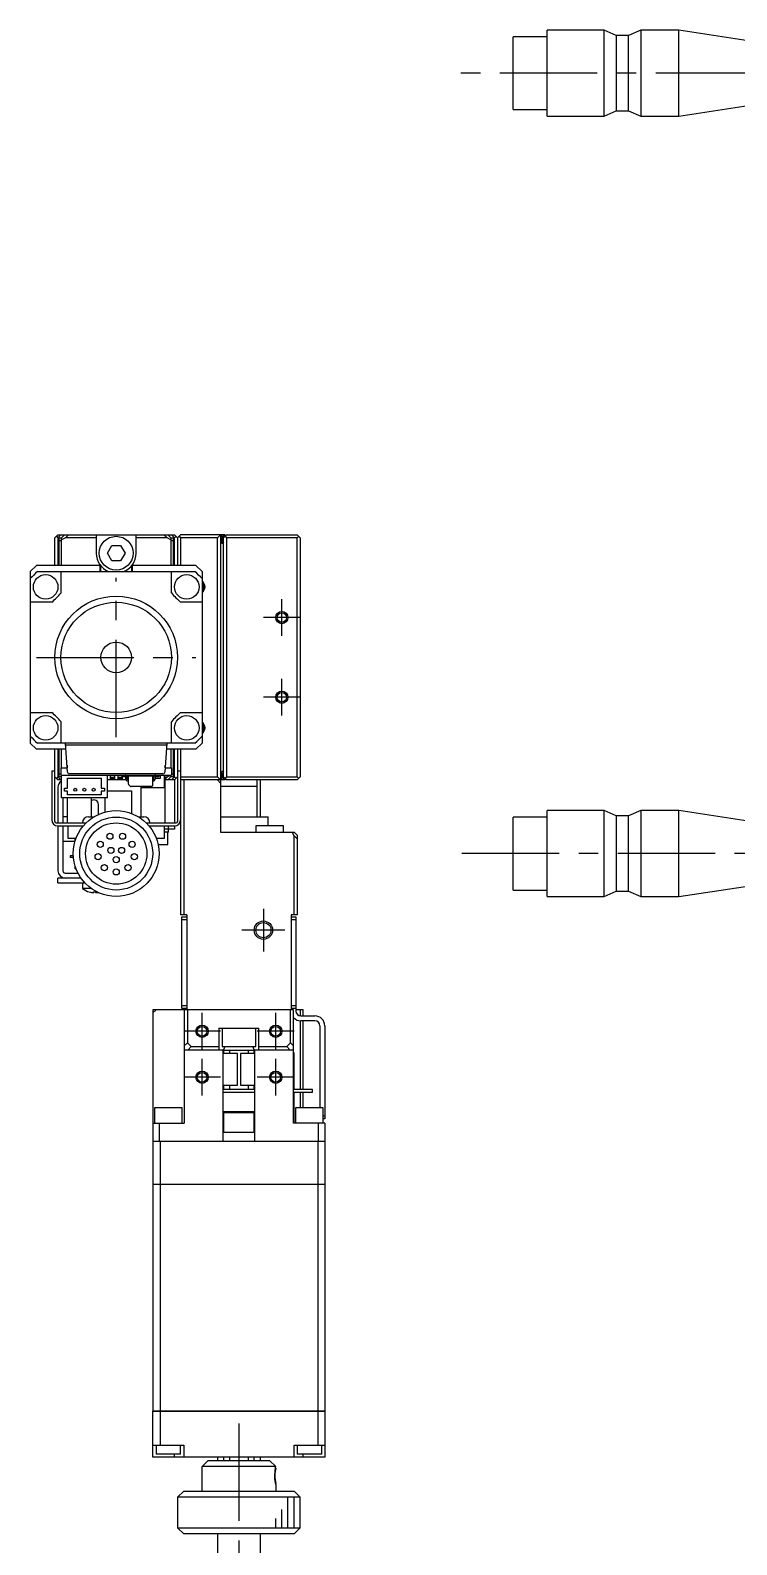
# Model space of a CAD drawing. Extents: x 0 to 674, y -8 to 376.
# Drawn here: x 0 to 115.2, y 121.7 to 368.7 of the extents above; entities that cross this region are included whole.
import ezdxf

# ---------------------------------------------------------------- set-up
doc = ezdxf.new("R2010")
doc.units = 0
doc.header["$LTSCALE"] = 0.5
doc.linetypes.add('CENTER', pattern=[50.8, 31.75, -6.35, 6.35, -6.35])
for name, color, linetype in [('MSM_CENTER', 1, 'CENTER'), ('MSM_CONTINUOUS', 7, 'CONTINUOUS'), ('MSM_NARROW', 5, 'CONTINUOUS')]:
    doc.layers.add(name, color=color, linetype=linetype)

msp = doc.modelspace()

# ---------------------------------------------------------------- linework, layer by layer
at = {"layer": 'MSM_CENTER'}
for p, q in [((143.23, 361.75), (68.23, 361.75)), ((14, 253.44), (14, 279.44)), ((41, 269.94), (41, 275.94)), ((44, 272.94), (38, 272.94)), ((1, 266.44), (27, 266.44)), ((41, 256.94), (41, 262.94)), ((44, 259.94), (38, 259.94)), ((213.23, 234.44), (68.23, 234.44)), ((38, 225.44), (38, 218.44)), ((41.5, 221.94), (34.5, 221.94)), ((28, 202.44), (28, 208.44)), ((40, 202.44), (40, 208.44)), ((31, 205.44), (25, 205.44)), ((43, 205.44), (37, 205.44)), ((28, 194.94), (28, 200.94)), ((40, 194.94), (40, 200.94)), ((31, 197.94), (25, 197.94)), ((43, 197.94), (37, 197.94)), ((34, 141.44), (34, 66.44))]:
    msp.add_line(p, q, dxfattribs=at)
at = {"layer": 'MSM_CONTINUOUS'}
for p, q in [((84.23, 354.75), (84.23, 368.75)), ((93.53, 368.75), (84.23, 368.75)), ((93.53, 354.75), (93.53, 368.75)), ((95.53, 367.9), (93.53, 368.75)), ((99.53, 368.75), (97.53, 367.9)), ((99.53, 368.75), (99.53, 354.75)), ((105.73, 368.75), (99.53, 368.75)), ((105.73, 354.75), (105.73, 368.75)), ((121.73, 366.32), (105.73, 368.75)), ((78.73, 355.8), (78.73, 367.7)), ((84.23, 367.7), (78.73, 367.7)), ((95.53, 367.9), (95.53, 355.6)), ((97.53, 367.9), (95.53, 367.9)), ((97.53, 355.6), (97.53, 367.9)), ((78.73, 355.8), (84.23, 355.8)), ((105.73, 354.75), (121.73, 357.18)), ((84.23, 354.75), (93.53, 354.75)), ((93.53, 354.75), (95.53, 355.6)), ((95.53, 355.6), (97.53, 355.6)), ((97.53, 355.6), (99.53, 354.75)), ((99.53, 354.75), (105.73, 354.75)), ((4.5, 286.44), (4, 285.94)), ((4, 281.44), (4, 285.94)), ((4.25, 286.19), (4.5, 285.94)), ((5, 286.44), (4.5, 285.94)), ((4.5, 286.44), (23.5, 286.44)), ((4.5, 285.94), (4.5, 281.44)), ((4.7, 285.94), (5.1, 285.94)), ((4.7, 281.44), (4.7, 285.94)), ((5.1, 285.44), (4.7, 285.44)), ((5.1, 285.94), (5.6, 286.44)), ((5.71, 285.94), (5.1, 285.64)), ((5.1, 281.44), (5.1, 285.94)), ((5.5, 286.44), (5.5, 286.34)), ((6.21, 286.44), (5.71, 285.94)), ((10.75, 285.94), (5.71, 285.94)), ((10.75, 286.44), (10.75, 283.44)), ((12.56, 283.44), (13.28, 284.69)), ((13.28, 284.69), (14.72, 284.69)), ((14.72, 284.69), (15.44, 283.44)), ((17.25, 283.44), (17.25, 286.44)), ((22.29, 285.94), (17.25, 285.94)), ((22.29, 285.94), (21.79, 286.44)), ((22.9, 285.64), (22.29, 285.94)), ((22.4, 286.44), (22.9, 285.94)), ((22.5, 286.44), (22.5, 286.34)), ((22.9, 285.94), (23.3, 285.94)), ((22.9, 285.94), (22.9, 281.44)), ((23.3, 285.44), (22.9, 285.44)), ((23.5, 285.94), (23, 286.44)), ((23.3, 285.94), (23.3, 281.44)), ((24, 285.94), (23.5, 286.44)), ((23.5, 285.94), (23.75, 286.19)), ((23.5, 281.44), (23.5, 285.94)), ((24.5, 286.44), (24, 285.94)), ((24, 285.94), (24, 281.44)), ((24.25, 286.19), (24.5, 285.94)), ((31.7, 286.44), (24.5, 286.44)), ((30.5, 285.94), (24.5, 285.94)), ((24.5, 285.94), (24.5, 281.44)), ((30.5, 285.94), (31, 286.44)), ((30.5, 246.94), (30.5, 285.94)), ((31, 286.44), (31, 237.94)), ((31.2, 286.44), (31.2, 285.04)), ((31.5, 285.04), (31.2, 285.04)), ((31.4, 286.04), (31.4, 285.34)), ((32, 286.44), (31.5, 285.94)), ((31.5, 246.94), (31.5, 285.94)), ((31.7, 286.44), (31.8, 286.34)), ((31.7, 286.34), (31.9, 286.34)), ((31.75, 286.19), (32, 285.94)), ((32, 286.44), (43.5, 286.44)), ((32, 285.94), (32, 246.94)), ((43.5, 285.94), (32, 285.94)), ((44, 285.94), (43.5, 286.44)), ((43.5, 285.94), (43.75, 286.19)), ((43.5, 246.94), (43.5, 285.94)), ((44, 285.94), (44, 246.94)), ((13.28, 282.19), (12.56, 283.44)), ((14.72, 282.19), (13.28, 282.19)), ((15.44, 283.44), (14.72, 282.19)), ((1, 281.44), (0, 280.44)), ((0, 280.44), (0, 252.44)), ((11.4, 281.44), (1, 281.44)), ((1.15, 280.44), (26.85, 280.44)), ((5, 280.44), (5, 276.94)), ((11.4, 280.44), (11.4, 281.44)), ((11.51, 280.44), (11.51, 281.35)), ((16.49, 281.35), (16.49, 280.44)), ((16.6, 281.44), (16.6, 280.44)), ((27, 281.44), (16.6, 281.44)), ((23, 276.94), (23, 280.44)), ((28, 280.44), (27, 281.44)), ((28, 280.44), (28, 252.44)), ((3.5, 275.44), (0, 275.44)), ((28, 275.44), (24.5, 275.44)), ((0, 257.44), (3.5, 257.44)), ((24.5, 257.44), (28, 257.44)), ((5, 255.94), (5, 252.44)), ((23, 252.44), (23, 255.94)), ((0, 252.44), (1, 251.44)), ((26.85, 252.44), (1.15, 252.44)), ((6.08, 247.72), (5.75, 252.44)), ((22.23, 252.14), (5.77, 252.14)), ((22.25, 252.44), (21.92, 247.72)), ((27, 251.44), (28, 252.44)), ((5.82, 251.44), (1, 251.44)), ((4, 239.64), (4, 251.44)), ((4.5, 251.44), (4.5, 246.94)), ((4.7, 246.94), (4.7, 251.44)), ((5.1, 248.44), (5.1, 251.44)), ((27, 251.44), (22.18, 251.44)), ((22.9, 251.44), (22.9, 248.44)), ((23.3, 251.44), (23.3, 246.94)), ((23.5, 246.94), (23.5, 251.44)), ((24, 251.44), (24, 239.64)), ((24.5, 251.44), (24.5, 224.44)), ((3.5, 247.94), (4, 247.94)), ((3.5, 247.94), (3.5, 239.94)), ((4.7, 247.44), (5, 247.44)), ((5, 248.44), (5, 247.24)), ((5, 248.44), (6.03, 248.44)), ((5, 247.24), (23, 247.24)), ((5.07, 243.54), (5.07, 247.24)), ((6, 248.87), (6, 248.44)), ((21.62, 247.44), (6.38, 247.44)), ((12.57, 243.54), (12.57, 247.24)), ((13, 247.24), (13, 246.44)), ((13.75, 247.24), (13.75, 246.44)), ((14.25, 247.24), (14.25, 246.44)), ((14.95, 247.01), (14.95, 247.24)), ((15.2, 247.01), (15.2, 247.24)), ((15.27, 247.01), (15.27, 247.24)), ((15.5, 247.24), (15.5, 247.24)), ((16.1, 247.14), (19.8, 247.14)), ((16.69, 247.24), (16.69, 247.14)), ((17.25, 247.24), (17.25, 247.14)), ((18.1, 247.24), (18.1, 247.14)), ((18.22, 247.24), (18.22, 247.14)), ((20.22, 247.24), (20.22, 247.16)), ((20.64, 247.24), (20.64, 247.01)), ((20.7, 247.24), (20.7, 247.01)), ((20.95, 247.24), (20.95, 247.01)), ((21.17, 247.24), (21.17, 246.69)), ((21.9, 245.24), (21.9, 247.24)), ((21.97, 248.44), (23, 248.44)), ((22, 248.44), (22, 248.87)), ((22.29, 246.94), (22.89, 247.24)), ((22.9, 247.24), (22.9, 246.94)), ((23, 248.44), (23, 247.24)), ((23, 247.44), (23.3, 247.44)), ((24, 247.94), (24.5, 247.94)), ((31.2, 246.44), (31.2, 247.84)), ((31.5, 247.84), (31.2, 247.84)), ((31.4, 247.54), (31.4, 246.84)), ((4, 246.94), (4.5, 246.44)), ((4.5, 246.94), (4.25, 246.69)), ((4.5, 246.94), (5, 246.44)), ((5.07, 246.44), (4.5, 246.44)), ((4.5, 245.24), (4.5, 239.44)), ((5.07, 246.94), (4.7, 246.94)), ((5.57, 244.59), (5.57, 245.09)), ((5.57, 245.09), (6.07, 245.09)), ((6.07, 245.09), (6.07, 246.74)), ((6.07, 246.74), (11.57, 246.74)), ((11.57, 246.74), (11.57, 245.09)), ((11.57, 245.09), (12.07, 245.09)), ((12.07, 245.09), (12.07, 244.59)), ((15.59, 246.44), (12.57, 246.44)), ((12.57, 244.69), (16.5, 244.69)), ((13.75, 246.82), (13, 246.82)), ((13.75, 246.69), (13, 246.69)), ((15, 246.82), (14.25, 246.82)), ((15, 246.69), (14.25, 246.69)), ((14.95, 247.01), (15.46, 247.01)), ((15, 247.01), (15, 246.44)), ((15.5, 247.01), (15.5, 246.44)), ((15.56, 246.82), (15.5, 246.82)), ((15.56, 246.69), (15.5, 246.69)), ((15.56, 246.91), (15.56, 246.58)), ((15.79, 246.58), (15.79, 246.91)), ((16, 246.82), (15.79, 246.82)), ((16, 246.69), (15.79, 246.69)), ((15.89, 246.48), (16, 246.48)), ((15.89, 246.25), (16, 246.25)), ((16, 245.78), (16, 247.04)), ((16.35, 245.39), (16.03, 245.71)), ((19.8, 245.36), (16.42, 245.36)), ((16.5, 244.69), (16.5, 240.98)), ((18, 245.36), (18, 240.44)), ((18.1, 245.36), (18.1, 245.24)), ((18.1, 245.24), (21.9, 245.24)), ((19.9, 247.04), (19.9, 245.46)), ((20.11, 246.69), (19.9, 246.69)), ((19.9, 246.48), (20.01, 246.48)), ((19.9, 246.25), (20.01, 246.25)), ((20.11, 246.58), (20.11, 246.91)), ((20.34, 246.91), (20.34, 246.58)), ((21.17, 246.69), (20.34, 246.69)), ((20.44, 247.01), (20.95, 247.01)), ((21.9, 246.56), (22.29, 246.94)), ((21.9, 246.94), (22.29, 246.94)), ((23.5, 246.44), (21.9, 246.44)), ((22, 239.44), (22, 246.44)), ((22.9, 246.94), (22.4, 246.44)), ((22.5, 246.54), (22.5, 246.44)), ((23.3, 246.94), (22.9, 246.94)), ((23, 246.44), (23.5, 246.94)), ((23.75, 246.69), (23.5, 246.94)), ((24, 246.94), (23.5, 246.44)), ((23.5, 246.44), (23.5, 239.44)), ((24.5, 246.94), (30.5, 246.94)), ((31.7, 246.44), (24.5, 246.44)), ((25, 246.44), (25, 224.44)), ((31, 246.44), (30.5, 246.94)), ((30.5, 246.44), (31, 245.94)), ((31, 245.44), (37, 245.44)), ((31.5, 246.94), (32, 246.44)), ((31.9, 246.54), (31.7, 246.54)), ((31.8, 246.54), (31.7, 246.44)), ((32, 246.94), (31.75, 246.69)), ((32, 246.94), (43.5, 246.94)), ((43.5, 246.44), (32, 246.44)), ((37, 240.44), (37, 246.44)), ((37.5, 240.44), (37.5, 246.44)), ((43.75, 246.69), (43.5, 246.94)), ((43.5, 246.44), (44, 246.94)), ((12.57, 243.54), (5.07, 243.54)), ((5.3, 243.54), (5.3, 239.44)), ((6.07, 244.59), (5.57, 244.59)), ((6, 243.54), (6, 239.44)), ((6.07, 244.04), (6.07, 244.59)), ((11.57, 244.04), (6.07, 244.04)), ((10, 240.44), (10, 243.54)), ((11.1, 240.81), (11.1, 242.44)), ((12.07, 244.59), (11.57, 244.59)), ((11.57, 244.59), (11.57, 244.04)), ((12.2, 241.21), (12.2, 243.54)), ((6, 240.44), (5.3, 240.44)), ((9.5, 240.44), (10.39, 240.44)), ((17.61, 240.44), (18.5, 240.44)), ((31, 240.44), (38.75, 240.44)), ((38.75, 238.94), (38.75, 240.44)), ((78.73, 228.49), (78.73, 240.39)), ((84.23, 240.39), (78.73, 240.39)), ((84.23, 227.44), (84.23, 241.44)), ((93.53, 241.44), (84.23, 241.44)), ((93.53, 227.44), (93.53, 241.44)), ((95.53, 240.59), (93.53, 241.44)), ((95.53, 240.59), (95.53, 228.29)), ((97.53, 240.59), (95.53, 240.59)), ((99.53, 241.44), (97.53, 240.59)), ((97.53, 228.29), (97.53, 240.59)), ((99.53, 241.44), (99.53, 227.44)), ((105.73, 241.44), (99.53, 241.44)), ((105.73, 227.44), (105.73, 241.44)), ((121.73, 239.01), (105.73, 241.44)), ((4.2, 239.44), (9.1, 239.44)), ((4.5, 238.94), (8.64, 238.94)), ((4.5, 238.94), (4.5, 231.64)), ((5.3, 238.94), (5.3, 231.64)), ((6.1, 238.94), (6.1, 236.94)), ((8.5, 238.94), (8.5, 238.77)), ((18.9, 239.44), (23.8, 239.44)), ((19.36, 238.94), (23.5, 238.94)), ((19.5, 238.77), (19.5, 238.94)), ((21.9, 236.94), (21.9, 238.94)), ((23.5, 238.44), (21.9, 238.44)), ((22.5, 237.94), (21.9, 237.94)), ((22.4, 235.94), (22.4, 237.94)), ((22.5, 237.94), (22.5, 238.94)), ((23.5, 238.94), (23.5, 238.44)), ((31, 237.94), (43, 237.94)), ((36.75, 238.94), (36.75, 237.94)), ((41.25, 238.94), (36.75, 238.94)), ((41.25, 237.94), (41.25, 238.94)), ((43, 237.33), (42.69, 237.94)), ((43, 237.94), (43.5, 237.44)), ((43, 224.44), (43, 237.33)), ((43.5, 236.83), (43, 237.33)), ((43.5, 237.44), (43.5, 224.44)), ((5.3, 236.44), (7.29, 236.44)), ((6.1, 236.94), (7.46, 236.94)), ((7.3, 236.47), (7.3, 236.94)), ((20.54, 236.94), (21.9, 236.94)), ((20.84, 235.94), (22.4, 235.94)), ((7.01, 234.07), (6.5, 234.07)), ((6.5, 234.07), (6.5, 233.82)), ((7.03, 233.82), (6.5, 233.82)), ((7.3, 231.94), (7.3, 232.42)), ((4.5, 229.64), (4.5, 230.44)), ((8.26, 230.44), (4.5, 230.44)), ((5.7, 231.24), (7.77, 231.24)), ((7.3, 231.94), (7.46, 231.94)), ((105.73, 227.44), (121.73, 229.87)), ((4.5, 229.64), (8.9, 229.64)), ((8.5, 229.64), (8.5, 228.74)), ((9.93, 228.74), (8.5, 228.74)), ((9.61, 228.17), (9.61, 228.17)), ((10.32, 228.17), (10.68, 228.17)), ((10.32, 228.05), (10.32, 228.17)), ((10.68, 228.17), (10.68, 228.05)), ((78.73, 228.49), (84.23, 228.49)), ((84.23, 227.44), (93.53, 227.44)), ((93.53, 227.44), (95.53, 228.29)), ((95.53, 228.29), (97.53, 228.29)), ((97.53, 228.29), (99.53, 227.44)), ((99.53, 227.44), (105.73, 227.44)), ((25.5, 224.44), (24.5, 224.44)), ((24.7, 224.14), (25.5, 224.14)), ((24.7, 209.14), (24.7, 224.14)), ((25.5, 223.64), (24.7, 223.64)), ((25.5, 224.44), (25.5, 208.94)), ((42.5, 224.44), (42.5, 208.94)), ((43.5, 224.44), (42.5, 224.44)), ((42.5, 224.14), (43.3, 224.14)), ((43.3, 223.64), (42.5, 223.64)), ((43.3, 224.14), (43.3, 208.74)), ((20, 208.44), (20.5, 208.94)), ((42.9, 208.94), (20, 208.94)), ((20, 208.94), (20, 180.49)), ((24.7, 209.64), (25.5, 209.64)), ((25.5, 209.14), (24.7, 209.14)), ((25.1, 208.94), (25.1, 190.44)), ((25.6, 208.94), (25.6, 203.56)), ((42.4, 203.56), (42.4, 208.94)), ((42.5, 209.64), (43.3, 209.64)), ((43.3, 209.14), (42.5, 209.14)), ((42.9, 190.44), (42.9, 208.94)), ((44.5, 208.94), (43.3, 208.94)), ((44, 208.94), (44, 207.95)), ((44.1, 207.94), (46.4, 207.94)), ((44.5, 207.94), (44.5, 208.94)), ((30.75, 205.94), (37.25, 205.94)), ((30.75, 205.94), (30.75, 202.44)), ((31.25, 205.94), (31.25, 202.94)), ((36.75, 202.94), (36.75, 205.94)), ((37.25, 202.44), (37.25, 205.94)), ((44, 207.15), (44, 195.94)), ((46.4, 207.14), (44.1, 207.14)), ((44.5, 195.94), (44.5, 207.14)), ((47.2, 206.34), (47.2, 192.94)), ((48, 206.34), (48, 191.14)), ((25.1, 203.06), (25.6, 203.56)), ((25.6, 203.56), (26.21, 202.94)), ((26.21, 202.94), (25.71, 202.44)), ((26.21, 202.94), (30.75, 202.94)), ((31.25, 202.94), (36.75, 202.94)), ((31.72, 202.94), (31.51, 202.44)), ((36.49, 202.44), (36.28, 202.94)), ((37.25, 202.94), (41.79, 202.94)), ((41.79, 202.94), (42.4, 203.56)), ((42.29, 202.44), (41.79, 202.94)), ((42.4, 203.56), (42.9, 203.06)), ((25.1, 202.44), (31.51, 202.44)), ((31.4, 202.44), (31.4, 187.44)), ((31.4, 202.34), (36.6, 202.34)), ((31.5, 201.94), (31.4, 201.94)), ((33.75, 201.84), (31.4, 201.84)), ((31.5, 202.34), (31.5, 201.84)), ((32.5, 201.84), (32.5, 202.34)), ((33.75, 196.64), (33.75, 201.84)), ((34.25, 201.84), (34.25, 196.64)), ((36.6, 201.84), (34.25, 201.84)), ((35.5, 202.34), (35.5, 201.84)), ((36.49, 202.44), (42.9, 202.44)), ((36.5, 201.84), (36.5, 202.34)), ((36.6, 201.94), (36.5, 201.94)), ((36.6, 187.44), (36.6, 202.44)), ((43, 201.94), (42.9, 201.94)), ((43, 195.94), (43, 201.94)), ((31.4, 196.64), (33.75, 196.64)), ((36.6, 195.94), (31.4, 195.94)), ((36.6, 195.44), (31.4, 195.44)), ((31.5, 196.64), (31.5, 195.94)), ((32.5, 195.94), (32.5, 196.64)), ((34.25, 196.64), (36.6, 196.64)), ((35.5, 196.64), (35.5, 195.94)), ((36.5, 195.94), (36.5, 196.64)), ((46, 195.94), (42.9, 195.94)), ((46, 195.44), (42.9, 195.44)), ((43, 190.44), (43, 195.44)), ((44, 195.44), (44, 192.94)), ((44.5, 192.94), (44.5, 195.44)), ((46, 195.44), (46, 195.94)), ((20.25, 192.94), (20.25, 190.44)), ((24.75, 192.94), (20.25, 192.94)), ((24.75, 190.44), (24.75, 192.94)), ((43.25, 192.94), (43.25, 190.44)), ((47.75, 192.94), (43.25, 192.94)), ((47.75, 190.44), (47.75, 192.94)), ((20, 190.44), (25.1, 190.44)), ((21, 190.44), (21, 187.44)), ((31.4, 192.34), (36.6, 192.34)), ((36.6, 192.14), (31.4, 192.14)), ((31.5, 192.14), (31.5, 188.94)), ((36.5, 188.94), (36.5, 192.14)), ((48, 190.44), (42.9, 190.44)), ((47, 187.44), (47, 190.44)), ((47.75, 191.64), (48, 191.64)), ((48, 191.14), (47.75, 191.14)), ((48, 190.44), (48, 180.49)), ((36.6, 188.94), (31.4, 188.94)), ((48, 187.44), (20, 187.44)), ((21.15, 187.44), (21.15, 180.49)), ((46.85, 187.44), (46.85, 180.49)), ((20, 180.49), (48, 180.49)), ((20, 180.44), (20, 143.49)), ((48, 180.44), (20, 180.44)), ((20.01, 180.44), (20.01, 180.49)), ((21.15, 180.44), (21.15, 143.49)), ((21.16, 180.44), (21.16, 180.49)), ((46.84, 180.44), (46.84, 180.49)), ((46.85, 180.44), (46.85, 143.49)), ((47.99, 180.44), (47.99, 180.49)), ((48, 180.44), (48, 143.49)), ((20, 143.49), (48, 143.49)), ((20, 135.94), (20, 143.44)), ((48, 143.44), (20, 143.44)), ((20.01, 143.44), (20.01, 143.49)), ((21.15, 143.44), (21.15, 137.94)), ((21.16, 143.44), (21.16, 143.49)), ((46.84, 143.44), (46.84, 143.49)), ((46.85, 143.44), (46.85, 137.94)), ((47.99, 143.44), (47.99, 143.49)), ((48, 143.44), (48, 135.94)), ((20, 137.94), (25, 137.94)), ((48, 135.94), (20, 135.94)), ((20.5, 137.94), (20.5, 136.44)), ((24.5, 136.44), (20.5, 136.44)), ((23.5, 135.94), (23.5, 136.44)), ((24.5, 136.44), (24.5, 137.94)), ((25, 137.94), (25, 135.94)), ((30.5, 135.94), (30.5, 135.44)), ((31.5, 135.94), (31.5, 135.44)), ((32.5, 135.44), (32.5, 135.94)), ((35.5, 135.94), (35.5, 135.44)), ((36.5, 135.44), (36.5, 135.94)), ((37.5, 135.44), (37.5, 135.94)), ((43, 135.94), (43, 137.94)), ((43, 137.94), (48, 137.94)), ((43.5, 137.94), (43.5, 136.44)), ((47.5, 136.44), (43.5, 136.44)), ((44.5, 135.94), (44.5, 136.44)), ((47.5, 136.44), (47.5, 137.94)), ((29, 135.44), (28, 134.44)), ((28, 130.44), (28, 134.44)), ((40, 134.44), (28, 134.44)), ((29, 135.44), (39, 135.44)), ((40, 134.44), (39, 135.44)), ((40, 131.44), (40, 130.44)), ((25, 130.44), (24, 129.44)), ((24, 129.44), (24, 124.44)), ((44, 129.44), (24, 129.44)), ((25, 130.44), (43, 130.44)), ((44, 129.44), (43, 130.44)), ((44, 124.44), (44, 129.44)), ((24, 124.44), (25, 123.44)), ((24, 124.44), (44, 124.44)), ((43, 123.44), (44, 124.44)), ((43, 123.44), (25, 123.44)), ((30.5, 123.44), (30.5, 119.44)), ((37.5, 119.44), (37.5, 123.44))]:
    msp.add_line(p, q, dxfattribs=at)
for centre, radius in [((14, 283.44), 2.75), ((2.5, 277.94), 2), ((25.5, 277.94), 2), ((14, 266.44), 10), ((14, 266.44), 9), ((41, 272.94), 0.783), ((14, 266.44), 2.5), ((41, 259.94), 0.783), ((2.5, 254.94), 2), ((25.5, 254.94), 2), ((7.32, 244.84), 0.25), ((8.82, 244.84), 0.25), ((10.32, 244.84), 0.25), ((14, 234.44), 7), ((14, 234.44), 5.95), ((14, 234.44), 5), ((12.97, 237.26), 0.5), ((15.03, 237.26), 0.5), ((11.4, 235.94), 0.5), ((13.13, 234.94), 0.5), ((14.87, 234.94), 0.5), ((16.6, 235.94), 0.5), ((11.05, 233.92), 0.5), ((12.07, 232.14), 0.5), ((14, 233.44), 0.5), ((15.93, 232.14), 0.5), ((16.95, 233.92), 0.5), ((14, 231.44), 0.5), ((38, 221.94), 1.23), ((28, 205.44), 0.783), ((40, 205.44), 0.783), ((28, 197.94), 0.783), ((40, 197.94), 0.783)]:
    msp.add_circle(centre, radius, dxfattribs=at)
for centre, radius, start, end in [((31.7, 286.04), 0.3, 90, 180), ((31.7, 285.34), 0.3, 180, 228.1897), ((14, 283.44), 3.25, 180, 247.3875), ((14, 283.44), 3.25, 292.6042, 0), ((14, 266.44), 19, 132.5369, 137.4631), ((14, 266.44), 19, 42.5369, 47.4631), ((-9.16, 289.61), 19, 311.7998, 318.2002), ((37.16, 289.61), 19, 221.7998, 228.2002), ((27.5, 277.94), 0.783, 309.6549, 50.3451), ((-9.16, 243.28), 19, 41.7998, 48.2002), ((37.16, 243.28), 19, 131.7998, 138.2002), ((27.5, 254.94), 0.783, 309.6549, 50.3451), ((14, 266.44), 19, 222.5369, 227.4631), ((14, 266.44), 19, 312.5369, 317.4631), ((6.38, 247.74), 0.3, 184, 270), ((15.46, 246.91), 0.33, 0, 90), ((16.1, 247.04), 0.1, 90, 180), ((19.8, 247.04), 0.1, 0, 90), ((20.44, 246.91), 0.33, 90, 180), ((21.62, 247.74), 0.3, 270, 356), ((31.7, 247.54), 0.3, 131.8103, 180), ((5.7, 245.24), 1.2, 121.3883, 180), ((15.46, 246.91), 0.1, 0, 90), ((15.89, 246.58), 0.33, 180, 270), ((15.89, 246.58), 0.1, 180, 270), ((16.1, 245.78), 0.1, 180, 225), ((16.42, 245.46), 0.1, 225, 270), ((19.8, 245.46), 0.1, 270, 0), ((20.01, 246.58), 0.33, 270, 0), ((20.01, 246.58), 0.1, 270, 0), ((20.44, 246.91), 0.1, 90, 180), ((31.7, 246.84), 0.3, 180, 270), ((10.35, 242.44), 0.75, 0, 117.8182), ((4.5, 239.94), 1, 180, 270), ((9.5, 239.44), 1, 90, 180), ((18.5, 239.44), 1, 0, 90), ((23.5, 239.94), 1, 270, 0), ((4.2, 239.64), 0.2, 180, 270), ((23.8, 239.64), 0.2, 270, 0), ((5.7, 231.64), 1.2, 180, 270), ((5.7, 231.64), 0.4, 180, 270), ((9.5, 230.44), 1, 208.9988, 233.1301), ((18.5, 230.44), 1, 305.7317, 331.0012), ((10.5, 231.24), 3.2, 231.3178, 253.8775), ((10.5, 231.24), 3.19, 253.8933, 266.7703), ((10.5, 231.24), 3.19, 273.2297, 279.8901), ((44.1, 208.74), 1.6, 221.4097, 270), ((44.1, 208.74), 0.8, 180, 270), ((46.4, 206.34), 1.6, 0, 90), ((46.4, 206.34), 0.8, 0, 90), ((45.87, 132.94), 6, 167.9756, 192.0244)]:
    msp.add_arc(centre, radius, start, end, dxfattribs=at)
at = {"layer": 'MSM_NARROW'}
for p, q in [((39.94, 134.2), (40, 134.44)), ((42, 124.44), (42, 129.44)), ((43, 124.44), (43, 129.44)), ((41, 124.44), (41, 127.44)), ((40, 124.44), (40, 125.94))]:
    msp.add_line(p, q, dxfattribs=at)
for centre, radius in [((41, 272.94), 1), ((41, 259.94), 1), ((38, 221.94), 1.5), ((28, 205.44), 1), ((40, 205.44), 1), ((28, 197.94), 1), ((40, 197.94), 1)]:
    msp.add_circle(centre, radius, dxfattribs=at)
for centre, radius, start, end in [((27.5, 277.94), 1, 300, 60), ((27.5, 254.94), 1, 300, 60), ((45.79, 132.94), 5.98, 167.7859, 194.5016)]:
    msp.add_arc(centre, radius, start, end, dxfattribs=at)

doc.saveas('drawing.dxf')
